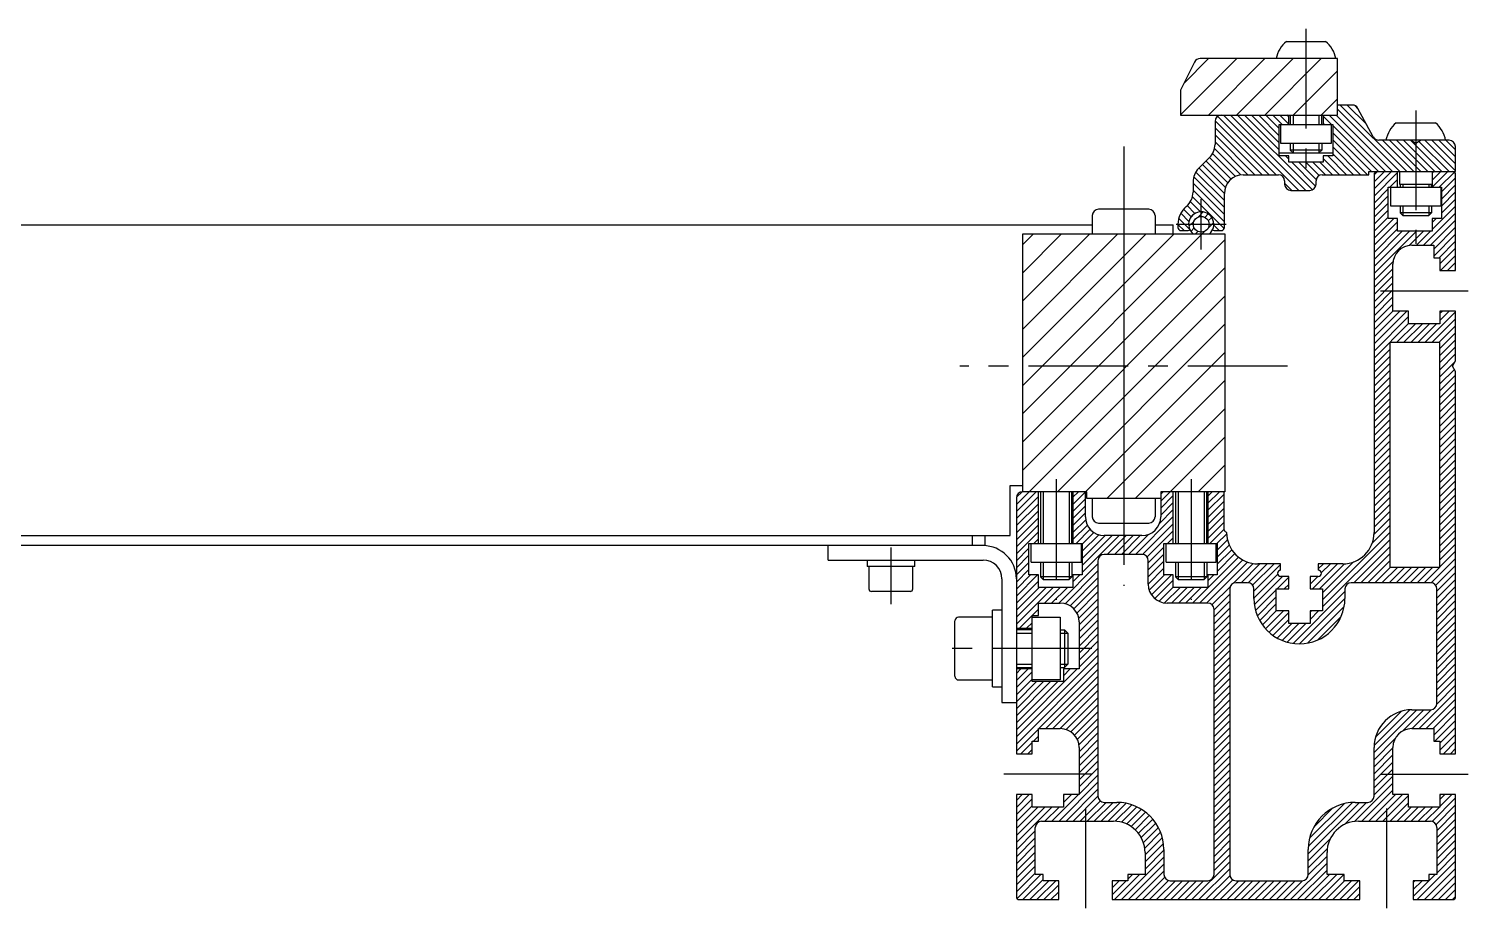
# Model space of a CAD drawing. Extents: x -10 to 3816, y -8 to 1001.
# Drawn here: x 3586.4 to 3815.8, y 66 to 206.7 of the extents above; entities that cross this region are included whole.
import ezdxf

# ---------------------------------------------------------------- set-up
doc = ezdxf.new("R2010")
doc.units = 0
doc.header["$LTSCALE"] = 0.5
doc.linetypes.add('CENTER', pattern=[50.8, 31.75, -6.35, 6.35, -6.35])
for name, color, linetype in [('MSM_CENTER', 1, 'CENTER'), ('MSM_CONTINUOUS', 7, 'CONTINUOUS'), ('MSM_NARROW', 5, 'CONTINUOUS')]:
    doc.layers.add(name, color=color, linetype=linetype)

msp = doc.modelspace()

# ---------------------------------------------------------------- linework, layer by layer
at = {"layer": 'MSM_CENTER'}
for p, q in [((3789.9, 206.75), (3789.9, 183.5)), ((3807.4, 193.75), (3807.4, 172.5)), ((3760.85, 188), (3760.85, 118)), ((3773.2, 171.6), (3773.2, 179.6)), ((3769.2, 175.6), (3777.2, 175.6)), ((3801.75, 165), (3815.75, 165)), ((3786.95, 153), (3734.75, 153)), ((3750.1, 135), (3750.1, 115.75)), ((3771.6, 135), (3771.6, 115.75)), ((3723.75, 124.1), (3723.75, 115.1)), ((3755.75, 108), (3731.95, 108)), ((3755.75, 88), (3741.75, 88)), ((3801.75, 88), (3815.75, 88)), ((3754.75, 82.5), (3754.75, 66)), ((3802.75, 82.5), (3802.75, 66))]:
    msp.add_line(p, q, dxfattribs=at)
at = {"layer": 'MSM_CONTINUOUS'}
for p, q in [((3786.78, 204.75), (3793.03, 204.75)), ((3794.9, 202), (3773.02, 202)), ((3794.9, 193), (3794.9, 202)), ((3772.12, 201.45), (3770.01, 197.21)), ((3769.9, 196.76), (3769.9, 193)), ((3769.9, 193), (3794.9, 193)), ((3787.15, 191.5), (3787.15, 193)), ((3787.4, 193), (3787.4, 191.5)), ((3792.4, 191.5), (3792.4, 193)), ((3792.65, 193), (3792.65, 191.5)), ((3797.3, 194.6), (3794.9, 194.6)), ((3800.62, 189.53), (3798.18, 194.07)), ((3775.4, 192), (3775.4, 188.34)), ((3785.65, 191.5), (3794.15, 191.5)), ((3785.65, 186.5), (3785.65, 191.5)), ((3785.9, 188.5), (3785.9, 191.5)), ((3793.9, 191.5), (3793.9, 188.5)), ((3794.15, 191.5), (3794.15, 186.5)), ((3804.28, 191.75), (3810.53, 191.75)), ((3793.9, 188.5), (3785.9, 188.5)), ((3787.4, 188.5), (3787.4, 187.43)), ((3792.4, 188.5), (3792.4, 187.43)), ((3812.7, 189), (3801.5, 189)), ((3807.4, 188.5), (3806.53, 189)), ((3808.27, 189), (3807.4, 188.5)), ((3774.52, 186.22), (3772.78, 184.48)), ((3785.65, 187), (3794.15, 187)), ((3787.15, 186.5), (3785.65, 186.5)), ((3787.15, 185.5), (3787.15, 186.5)), ((3792.4, 187.43), (3787.4, 187.43)), ((3787.4, 187.43), (3787.83, 187)), ((3791.97, 187), (3792.4, 187.43)), ((3792.65, 186.5), (3792.65, 185.5)), ((3794.15, 186.5), (3792.65, 186.5)), ((3813.7, 184), (3813.7, 188)), ((3792.65, 185.5), (3787.15, 185.5)), ((3799.9, 184), (3813.7, 184)), ((3799.9, 183.5), (3799.9, 184)), ((3804.5, 181.5), (3804.5, 184)), ((3804.8, 184), (3804.8, 182)), ((3810, 184), (3810, 181.5)), ((3771.9, 182.36), (3771.9, 180.74)), ((3779.9, 183.5), (3785.5, 183.5)), ((3786.5, 182.5), (3786.5, 182)), ((3791.5, 182), (3791.5, 182.5)), ((3792.5, 183.5), (3799.9, 183.5)), ((3800.75, 183.5), (3800.75, 126.5)), ((3803, 181.5), (3811.5, 181.5)), ((3803, 176.5), (3803, 181.5)), ((3803.4, 178.5), (3803.4, 181.5)), ((3804.8, 182), (3810, 182)), ((3804.9, 182), (3804.9, 181.5)), ((3809.9, 181.5), (3809.9, 182)), ((3811.4, 181.5), (3811.4, 178.5)), ((3811.5, 181.5), (3811.5, 176.5)), ((3813.75, 168.25), (3813.75, 183.5)), ((3776.9, 175.1), (3776.9, 180.5)), ((3787.5, 181), (3790.5, 181)), ((3755.85, 177), (3755.85, 174.08)), ((3764.85, 178), (3756.85, 178)), ((3765.85, 177), (3765.85, 174.08)), ((3811.4, 178.5), (3803.4, 178.5)), ((3804.9, 178.5), (3804.9, 177.43)), ((3809.9, 177.43), (3804.9, 177.43)), ((3804.9, 177.43), (3805.33, 177)), ((3805.33, 177), (3809.47, 177)), ((3809.47, 177), (3809.9, 177.43)), ((3809.9, 178.5), (3809.9, 177.43)), ((3381.65, 175.5), (3755.85, 175.5)), ((3765.85, 175.5), (3768.75, 175.5)), ((3768.75, 174.08), (3768.75, 175.5)), ((3769.5, 175.6), (3769.5, 175.1)), ((3770, 174.6), (3771.11, 174.6)), ((3775.29, 174.6), (3776.4, 174.6)), ((3804.5, 176.5), (3803, 176.5)), ((3804.5, 174.5), (3804.5, 176.5)), ((3810, 174.5), (3804.5, 174.5)), ((3810, 176.5), (3810, 174.5)), ((3811.5, 176.5), (3810, 176.5)), ((3744.75, 174.08), (3776.95, 174.08)), ((3744.75, 133), (3744.75, 174.08)), ((3760.85, 174.08), (3760.85, 131.92)), ((3776.95, 174.08), (3776.95, 133)), ((3806.75, 172.25), (3810.25, 172.25)), ((3810.25, 172.25), (3810.25, 170.25)), ((3810.25, 170.25), (3811.25, 170.25)), ((3811.25, 170.25), (3811.25, 168.25)), ((3803.75, 161.75), (3803.75, 169.25)), ((3811.25, 168.25), (3813.75, 168.25)), ((3806.25, 161.75), (3803.75, 161.75)), ((3806.25, 159.75), (3806.25, 161.75)), ((3813.75, 161.75), (3811.25, 161.75)), ((3811.25, 161.75), (3811.25, 159.75)), ((3813.75, 153.87), (3813.75, 161.75)), ((3811.25, 159.75), (3806.25, 159.75)), ((3811.25, 156.75), (3803.25, 156.75)), ((3803.25, 156.75), (3803.25, 121)), ((3811.25, 121), (3811.25, 156.75)), ((3813.25, 153), (3813.75, 153.87)), ((3813.75, 152.13), (3813.25, 153)), ((3813.75, 91.25), (3813.75, 152.13)), ((3742.75, 126), (3742.75, 134)), ((3742.75, 134), (3744.75, 134)), ((3743.75, 132), (3743.75, 91.25)), ((3754.95, 133), (3744.75, 133)), ((3747.25, 124.75), (3747.25, 133)), ((3747.6, 133), (3747.6, 124.75)), ((3752.6, 124.75), (3752.6, 133)), ((3752.75, 133), (3752.75, 124.75)), ((3754.75, 129), (3754.75, 133)), ((3754.95, 131.92), (3754.95, 133)), ((3766.75, 131.92), (3754.95, 131.92)), ((3755.85, 131.92), (3755.85, 129)), ((3765.85, 131.92), (3765.85, 129)), ((3766.75, 133), (3766.75, 129)), ((3776.95, 133), (3766.75, 133)), ((3768.75, 124.75), (3768.75, 133)), ((3769.1, 133), (3769.1, 124.75)), ((3774.1, 124.75), (3774.1, 133)), ((3774.25, 133), (3774.25, 124.75)), ((3776.85, 126.9), (3776.85, 133)), ((3756.85, 128), (3764.85, 128)), ((3394.75, 126), (3742.75, 126)), ((3738.75, 124.4), (3398.75, 124.4)), ((3713.75, 122.1), (3713.75, 124.4)), ((3736.75, 124.4), (3736.75, 126)), ((3738.75, 124.4), (3738.75, 126)), ((3745.75, 124.75), (3754.25, 124.75)), ((3745.75, 119.75), (3745.75, 124.75)), ((3746.1, 121.75), (3746.1, 124.75)), ((3754.1, 121.75), (3754.1, 124.75)), ((3754.25, 124.75), (3754.25, 119.75)), ((3763.75, 126), (3757.75, 126)), ((3767.25, 124.75), (3775.75, 124.75)), ((3767.25, 119.75), (3767.25, 124.75)), ((3767.6, 121.75), (3767.6, 124.75)), ((3775.6, 121.75), (3775.6, 124.75)), ((3775.75, 124.75), (3775.75, 119.75)), ((3713.75, 122.1), (3738.45, 122.1)), ((3719.95, 122.1), (3719.95, 121.1)), ((3727.55, 121.1), (3727.55, 122.1)), ((3746.1, 121.75), (3754.1, 121.75)), ((3747.6, 121.75), (3747.6, 119.43)), ((3752.6, 121.75), (3752.6, 119.43)), ((3756.75, 122), (3756.75, 84.5)), ((3763.75, 123), (3757.75, 123)), ((3764.75, 118.25), (3764.75, 122)), ((3767.6, 121.75), (3775.6, 121.75)), ((3769.1, 121.75), (3769.1, 119.43)), ((3774.1, 121.75), (3774.1, 119.43)), ((3727.55, 121.1), (3719.95, 121.1)), ((3720.25, 121.1), (3720.25, 117.5)), ((3727.25, 117.5), (3727.25, 121.1)), ((3747.25, 119.75), (3745.75, 119.75)), ((3747.25, 117.75), (3747.25, 119.75)), ((3752.6, 119.43), (3747.6, 119.43)), ((3747.6, 119.43), (3748.03, 119)), ((3752.17, 119), (3752.6, 119.43)), ((3752.75, 119.75), (3752.75, 117.75)), ((3754.25, 119.75), (3752.75, 119.75)), ((3768.75, 119.75), (3767.25, 119.75)), ((3768.75, 117.75), (3768.75, 119.75)), ((3774.1, 119.43), (3769.1, 119.43)), ((3769.1, 119.43), (3769.53, 119)), ((3773.67, 119), (3774.1, 119.43)), ((3774.25, 119.75), (3774.25, 117.75)), ((3775.75, 119.75), (3774.25, 119.75)), ((3785.85, 121.5), (3782.25, 121.5)), ((3785.85, 120.5), (3785.85, 121.5)), ((3787.15, 119.5), (3785.85, 119.5)), ((3787.15, 117.5), (3787.15, 119.5)), ((3790.55, 119.5), (3790.55, 117.5)), ((3791.85, 119.5), (3790.55, 119.5)), ((3791.85, 121.5), (3791.85, 120.5)), ((3795.75, 121.5), (3791.85, 121.5)), ((3803.25, 121), (3811.25, 121)), ((3726.85, 117.1), (3720.65, 117.1)), ((3741.45, 119.1), (3741.45, 99.4)), ((3752.75, 117.75), (3747.25, 117.75)), ((3748.03, 119), (3752.17, 119)), ((3774.25, 117.75), (3768.75, 117.75)), ((3769.53, 119), (3773.67, 119)), ((3777.75, 117.5), (3777.75, 72)), ((3780.6, 118.5), (3778.75, 118.5)), ((3781.6, 116), (3781.6, 117.5)), ((3785.15, 117.5), (3787.15, 117.5)), ((3785.15, 114), (3785.15, 117.5)), ((3790.55, 117.5), (3792.55, 117.5)), ((3792.55, 117.5), (3792.55, 114)), ((3796.1, 117.5), (3796.1, 116)), ((3809.75, 118.5), (3797.1, 118.5)), ((3810.75, 99.25), (3810.75, 117.5)), ((3747.25, 115.25), (3750.75, 115.25)), ((3747.25, 113.25), (3747.25, 115.25)), ((3774.25, 115.25), (3767.75, 115.25)), ((3733.95, 103.6), (3733.95, 112.4)), ((3739.95, 113), (3734.55, 113)), ((3739.95, 101.9), (3739.95, 114.1)), ((3741.45, 114.1), (3739.95, 114.1)), ((3746.25, 102.75), (3746.25, 113.25)), ((3746.25, 113.25), (3747.25, 113.25)), ((3746.25, 113), (3750.75, 113)), ((3750.75, 113), (3750.75, 103)), ((3775.25, 72), (3775.25, 114.25)), ((3787.15, 114), (3785.15, 114)), ((3787.15, 112), (3787.15, 114)), ((3790.55, 114), (3790.55, 112)), ((3792.55, 114), (3790.55, 114)), ((3743.75, 111.25), (3746.25, 111.25)), ((3746.25, 111), (3743.75, 111)), ((3750.75, 111), (3751.41, 111)), ((3751.95, 110.46), (3751.41, 111)), ((3751.41, 111), (3751.41, 105)), ((3751.95, 110.46), (3751.95, 105.54)), ((3753.75, 112.25), (3753.75, 104.75)), ((3790.55, 112), (3787.15, 112)), ((3751.41, 105), (3751.95, 105.54)), ((3743.75, 105), (3746.25, 105)), ((3746.25, 104.75), (3743.75, 104.75)), ((3750.75, 105), (3751.41, 105)), ((3751.25, 104.75), (3751.25, 102.75)), ((3753.75, 104.75), (3751.25, 104.75)), ((3734.55, 103), (3739.95, 103)), ((3739.95, 101.9), (3741.45, 101.9)), ((3750.75, 103), (3746.25, 103)), ((3751.25, 102.75), (3746.25, 102.75)), ((3741.45, 99.4), (3743.75, 99.4)), ((3806.75, 98.25), (3809.75, 98.25)), ((3747.25, 95.25), (3750.75, 95.25)), ((3747.25, 93.25), (3747.25, 95.25)), ((3806.75, 95.25), (3810.25, 95.25)), ((3810.25, 95.25), (3810.25, 93.25)), ((3746.25, 91.25), (3746.25, 93.25)), ((3746.25, 93.25), (3747.25, 93.25)), ((3753.75, 92.25), (3753.75, 84.75)), ((3800.75, 84.5), (3800.75, 92.25)), ((3803.75, 84.75), (3803.75, 92.25)), ((3810.25, 93.25), (3811.25, 93.25)), ((3811.25, 93.25), (3811.25, 91.25)), ((3743.75, 91.25), (3746.25, 91.25)), ((3811.25, 91.25), (3813.75, 91.25)), ((3743.75, 84.75), (3743.75, 68.5)), ((3746.25, 84.75), (3743.75, 84.75)), ((3746.25, 82.75), (3746.25, 84.75)), ((3751.25, 82.75), (3746.25, 82.75)), ((3751.25, 84.75), (3751.25, 82.75)), ((3753.75, 84.75), (3751.25, 84.75)), ((3757.75, 83.5), (3759.75, 83.5)), ((3797.75, 83.5), (3799.75, 83.5)), ((3806.25, 84.75), (3803.75, 84.75)), ((3806.25, 82.75), (3806.25, 84.75)), ((3811.25, 82.75), (3806.25, 82.75)), ((3811.25, 84.75), (3811.25, 82.75)), ((3813.75, 84.75), (3811.25, 84.75)), ((3813.75, 68.5), (3813.75, 84.75)), ((3747.75, 80.5), (3759.25, 80.5)), ((3798.25, 80.5), (3809.75, 80.5)), ((3746.75, 72), (3746.75, 79.5)), ((3810.75, 79.5), (3810.75, 72)), ((3767.25, 76), (3767.25, 72)), ((3790.25, 72), (3790.25, 76)), ((3764.25, 75.5), (3764.25, 72)), ((3793.25, 72), (3793.25, 75.5)), ((3748, 72), (3746.75, 72)), ((3748, 71), (3748, 72)), ((3761.5, 72), (3761.5, 71)), ((3764.25, 72), (3761.5, 72)), ((3796, 72), (3793.25, 72)), ((3796, 71), (3796, 72)), ((3809.5, 72), (3809.5, 71)), ((3810.75, 72), (3809.5, 72)), ((3750.5, 71), (3748, 71)), ((3750.5, 68), (3750.5, 71)), ((3759, 71), (3759, 68)), ((3761.5, 71), (3759, 71)), ((3768.25, 71), (3774.25, 71)), ((3778.75, 71), (3789.25, 71)), ((3798.5, 71), (3796, 71)), ((3798.5, 68), (3798.5, 71)), ((3807, 71), (3807, 68)), ((3809.5, 71), (3807, 71)), ((3744.25, 68), (3750.5, 68)), ((3759, 68), (3798.5, 68)), ((3807, 68), (3813.25, 68))]:
    msp.add_line(p, q, dxfattribs=at)
msp.add_circle((3773.2, 175.6), 1.25, dxfattribs=at)
for centre, radius, start, end in [((3789.81, 201.1), 4.75, 129.7731, 169.0684), ((3789.99, 201.1), 4.75, 10.9316, 50.2269), ((3773.02, 201), 1, 90, 153.4349), ((3770.9, 196.76), 1, 153.4349, 180), ((3776.4, 192), 1, 90, 180), ((3797.3, 193.6), 1, 28.1786, 90), ((3807.31, 188.1), 4.75, 129.7731, 169.0684), ((3807.49, 188.1), 4.75, 10.9316, 50.2269), ((3772.4, 188.34), 3, 315, 0), ((3801.5, 190), 1, 208.1786, 270), ((3812.7, 188), 1, 360, 90), ((3774.9, 182.36), 3, 135, 180), ((3801.25, 183.5), 0.5, 90, 180), ((3813.25, 183.5), 0.5, 360, 90), ((3779.9, 180.5), 3, 90, 180), ((3785.5, 182.5), 1, 360, 90), ((3787.5, 182), 1, 180, 270), ((3790.5, 182), 1, 270, 0), ((3792.5, 182.5), 1, 90, 180), ((3768.9, 180.74), 3, 309.9255, 360), ((3756.85, 177), 1, 90, 180), ((3764.85, 177), 1, 0, 90), ((3773.2, 175.6), 3.7, 129.9255, 180), ((3773.2, 175.6), 2, 310.5358, 229.4642), ((3770, 175.1), 0.5, 180, 270), ((3771.11, 174.9), 0.3, 270, 333.3458), ((3775.29, 174.9), 0.3, 206.6542, 270), ((3776.4, 175.1), 0.5, 270, 360), ((3806.75, 169.25), 3, 90, 180), ((3744.75, 132), 1, 90, 180), ((3757.75, 129), 3, 180, 270), ((3756.85, 129), 1, 180, 270), ((3763.75, 129), 3, 270, 0), ((3764.85, 129), 1, 270, 360), ((3777.73, 127.38), 1, 208.5701, 241.4299), ((3782.25, 126.5), 5, 180, 270), ((3795.75, 126.5), 5, 270, 360), ((3738.45, 119.1), 5.3, 0, 90), ((3738.45, 119.1), 3, 360, 90), ((3757.75, 122), 1, 90, 180), ((3763.75, 122), 1, 360, 90), ((3785.85, 120), 0.5, 90, 270), ((3791.85, 120), 0.5, 270, 90), ((3720.65, 117.5), 0.4, 180, 270), ((3726.85, 117.5), 0.4, 270, 0), ((3767.75, 118.25), 3, 180, 270), ((3778.75, 117.5), 1, 90, 180), ((3780.6, 117.5), 1, 360, 90), ((3797.1, 117.5), 1, 90, 180), ((3809.75, 117.5), 1, 360, 90), ((3750.75, 112.25), 3, 360, 90), ((3774.25, 114.25), 1, 360, 90), ((3788.85, 116), 7.25, 180, 0), ((3734.55, 112.4), 0.6, 90, 180), ((3734.55, 103.6), 0.6, 180, 270), ((3809.75, 99.25), 1, 270, 0), ((3806.75, 92.25), 6, 90, 180), ((3750.75, 92.25), 3, 360, 90), ((3806.75, 92.25), 3, 90, 180), ((3757.75, 84.5), 1, 180, 270), ((3759.75, 76), 7.5, 0, 90), ((3797.75, 76), 7.5, 90, 180), ((3799.75, 84.5), 1, 270, 0), ((3747.75, 79.5), 1, 90, 180), ((3759.25, 75.5), 5, 0, 90), ((3798.25, 75.5), 5, 90, 180), ((3809.75, 79.5), 1, 360, 90), ((3768.25, 72), 1, 180, 270), ((3774.25, 72), 1, 270, 0), ((3778.75, 72), 1, 180, 270), ((3789.25, 72), 1, 270, 0), ((3744.25, 68.5), 0.5, 180, 270), ((3813.25, 68.5), 0.5, 270, 0)]:
    msp.add_arc(centre, radius, start, end, dxfattribs=at)
at = {"layer": 'MSM_NARROW'}
for p, q in [((3769.9, 193.03), (3778.87, 202)), ((3770.42, 198.04), (3774.38, 202)), ((3774.36, 193), (3783.36, 202)), ((3778.85, 193), (3787.85, 202)), ((3783.34, 193), (3792.34, 202)), ((3787.83, 193), (3794.9, 200.07)), ((3792.32, 193), (3794.9, 195.58)), ((3785.13, 183.5), (3775.82, 192.81)), ((3788.75, 181), (3776.75, 193)), ((3789.88, 181), (3777.88, 193)), ((3790.91, 181.09), (3779, 193)), ((3785.65, 187.47), (3780.12, 193)), ((3785.65, 188.59), (3781.24, 193)), ((3785.65, 189.72), (3782.37, 193)), ((3785.65, 190.84), (3783.49, 193)), ((3786.11, 191.5), (3784.61, 193)), ((3787.15, 191.58), (3785.73, 193)), ((3787.15, 192.71), (3786.86, 193)), ((3787.83, 193), (3787.83, 191.5)), ((3791.97, 193), (3791.97, 191.5)), ((3793.97, 191.5), (3792.65, 192.82)), ((3802.59, 184), (3793.59, 193)), ((3803.71, 184), (3794.71, 193)), ((3804.84, 184), (3794.9, 193.94)), ((3805.96, 184), (3795.36, 194.6)), ((3799.54, 191.55), (3796.48, 194.6)), ((3798.24, 193.96), (3797.68, 194.52)), ((3782.89, 183.5), (3775.4, 190.99)), ((3784.01, 183.5), (3775.41, 192.1)), ((3792.85, 191.5), (3792.65, 191.7)), ((3801.47, 184), (3794.15, 191.32)), ((3781.76, 183.5), (3775.4, 189.86)), ((3780.64, 183.5), (3775.4, 188.74)), ((3787.83, 188.5), (3787.83, 187)), ((3791.97, 188.5), (3791.97, 187)), ((3800.35, 184), (3794.15, 190.2)), ((3799.72, 183.5), (3794.15, 189.07)), ((3807.08, 184), (3802.08, 189)), ((3808.2, 184), (3803.2, 189)), ((3809.33, 184), (3804.33, 189)), ((3810.45, 184), (3805.45, 189)), ((3811.57, 184), (3806.62, 188.95)), ((3812.69, 184), (3807.9, 188.79)), ((3813.7, 184.12), (3808.82, 189)), ((3813.7, 185.24), (3809.94, 189)), ((3813.7, 186.36), (3811.06, 189)), ((3813.7, 187.49), (3812.19, 189)), ((3777.97, 182.8), (3774.54, 186.24)), ((3778.66, 183.23), (3775.02, 186.88)), ((3779.54, 183.48), (3775.33, 187.69)), ((3787.15, 185.97), (3786.62, 186.5)), ((3795.23, 183.5), (3792.65, 186.08)), ((3796.36, 183.5), (3793.36, 186.5)), ((3798.6, 183.5), (3794.15, 187.95)), ((3797.48, 183.5), (3794.15, 186.83)), ((3776.9, 179.38), (3772.35, 183.93)), ((3776.9, 180.51), (3772.85, 184.55)), ((3777.06, 181.47), (3773.41, 185.11)), ((3777.44, 182.21), (3773.98, 185.68)), ((3791.44, 181.68), (3787.62, 185.5)), ((3791.53, 182.72), (3788.74, 185.5)), ((3792, 183.37), (3789.87, 185.5)), ((3792.99, 183.5), (3790.99, 185.5)), ((3794.11, 183.5), (3792.11, 185.5)), ((3799.85, 183.5), (3799.9, 183.55)), ((3800.75, 183.47), (3801.28, 184)), ((3800.75, 182.35), (3802.4, 184)), ((3800.75, 181.23), (3803.52, 184)), ((3800.75, 180.1), (3804.5, 183.85)), ((3810, 181.5), (3812.5, 184)), ((3810, 182.62), (3811.38, 184)), ((3810, 183.74), (3810.26, 184)), ((3811.13, 181.5), (3813.54, 183.91)), ((3776.9, 177.14), (3771.9, 182.14)), ((3776.9, 178.26), (3772.01, 183.15)), ((3787.63, 181), (3786.5, 182.13)), ((3800.75, 178.98), (3803, 181.23)), ((3803.27, 181.5), (3804.5, 182.73)), ((3804.39, 181.5), (3804.5, 181.61)), ((3805.33, 182), (3805.33, 181.5)), ((3809.47, 182), (3809.47, 181.5)), ((3811.5, 180.75), (3813.75, 183)), ((3811.5, 179.63), (3813.75, 181.88)), ((3773.08, 177.59), (3771.47, 179.2)), ((3776.87, 174.93), (3771.8, 179.99)), ((3776.9, 176.02), (3771.9, 181.02)), ((3800.75, 177.86), (3803, 180.11)), ((3800.75, 176.74), (3803, 178.99)), ((3811.5, 178.51), (3813.75, 180.76)), ((3811.5, 177.38), (3813.75, 179.63)), ((3771.25, 176.05), (3769.95, 177.36)), ((3771.61, 176.81), (3770.4, 178.02)), ((3772.21, 177.34), (3770.98, 178.57)), ((3771.53, 176.7), (3772.09, 177.27)), ((3772.69, 176.74), (3773.52, 177.57)), ((3773.78, 176.71), (3774.33, 177.25)), ((3774.33, 176.13), (3774.88, 176.68)), ((3800.75, 175.61), (3803, 177.86)), ((3800.75, 174.49), (3803, 176.74)), ((3805.33, 178.5), (3805.33, 177)), ((3808.61, 172.25), (3813.75, 177.39)), ((3809.47, 178.5), (3809.47, 177)), ((3810, 174.76), (3813.75, 178.51)), ((3744.75, 145.43), (3773.85, 174.54)), ((3770.46, 174.6), (3769.5, 175.56)), ((3771.36, 174.82), (3769.63, 176.55)), ((3771.23, 175.28), (3772.06, 176.11)), ((3771.55, 174.47), (3772.09, 175.02)), ((3772.28, 174.08), (3772.67, 174.47)), ((3774.26, 174.95), (3775.18, 175.86)), ((3776.07, 174.6), (3775.2, 175.48)), ((3800.75, 173.37), (3803.88, 176.5)), ((3800.75, 172.25), (3804.5, 176)), ((3800.75, 171.12), (3804.5, 174.87)), ((3800.75, 170), (3805.25, 174.5)), ((3800.75, 168.88), (3806.37, 174.5)), ((3800.75, 167.76), (3807.49, 174.5)), ((3806.34, 172.22), (3808.62, 174.5)), ((3807.49, 172.25), (3809.74, 174.5)), ((3809.73, 172.25), (3813.75, 176.27)), ((3810, 175.88), (3810.62, 176.5)), ((3810.25, 171.64), (3813.75, 175.14)), ((3744.75, 172.37), (3746.46, 174.08)), ((3744.75, 167.88), (3750.95, 174.08)), ((3744.75, 163.39), (3755.44, 174.08)), ((3744.75, 158.9), (3759.93, 174.08)), ((3744.75, 154.41), (3764.42, 174.08)), ((3744.75, 149.92), (3768.91, 174.08)), ((3744.75, 140.94), (3776.95, 173.14)), ((3810.25, 170.52), (3813.75, 174.02)), ((3811.1, 170.25), (3813.75, 172.9)), ((3811.25, 169.28), (3813.75, 171.78)), ((3811.35, 168.25), (3813.75, 170.65)), ((3744.75, 136.45), (3776.95, 168.65)), ((3800.75, 166.63), (3803.78, 169.66)), ((3800.75, 165.51), (3803.75, 168.51)), ((3812.47, 168.25), (3813.75, 169.53)), ((3813.59, 168.25), (3813.75, 168.41)), ((3800.75, 164.39), (3803.75, 167.39)), ((3800.75, 163.27), (3803.75, 166.27)), ((3745.79, 133), (3776.95, 164.16)), ((3800.75, 162.14), (3803.75, 165.14)), ((3800.75, 161.02), (3803.75, 164.02)), ((3800.75, 159.9), (3803.75, 162.9)), ((3800.75, 158.78), (3803.75, 161.78)), ((3800.75, 157.65), (3804.85, 161.75)), ((3800.75, 156.53), (3805.97, 161.75)), ((3800.75, 155.41), (3806.25, 160.91)), ((3808.83, 156.75), (3813.75, 161.67)), ((3811.25, 161.42), (3811.58, 161.75)), ((3811.25, 160.29), (3812.71, 161.75)), ((3750.28, 133), (3776.95, 159.67)), ((3800.75, 154.29), (3806.25, 159.79)), ((3804.34, 156.75), (3807.34, 159.75)), ((3805.46, 156.75), (3808.46, 159.75)), ((3806.58, 156.75), (3809.58, 159.75)), ((3807.71, 156.75), (3810.71, 159.75)), ((3809.95, 156.75), (3813.75, 160.55)), ((3811.07, 156.75), (3813.75, 159.43)), ((3811.25, 155.8), (3813.75, 158.3)), ((3811.25, 154.68), (3813.75, 157.18)), ((3811.25, 153.56), (3813.75, 156.06)), ((3754.77, 133), (3776.95, 155.18)), ((3800.75, 153.16), (3803.25, 155.66)), ((3800.75, 152.04), (3803.25, 154.54)), ((3811.25, 152.44), (3813.75, 154.94)), ((3811.25, 151.31), (3813.68, 153.74)), ((3800.75, 150.92), (3803.25, 153.42)), ((3800.75, 149.79), (3803.25, 152.29)), ((3811.25, 150.19), (3813.55, 152.49)), ((3811.25, 149.07), (3813.75, 151.57)), ((3758.18, 131.92), (3776.95, 150.69)), ((3800.75, 148.67), (3803.25, 151.17)), ((3800.75, 147.55), (3803.25, 150.05)), ((3811.25, 147.95), (3813.75, 150.45)), ((3811.25, 146.82), (3813.75, 149.32)), ((3800.75, 146.43), (3803.25, 148.93)), ((3800.75, 145.3), (3803.25, 147.8)), ((3811.25, 145.7), (3813.75, 148.2)), ((3811.25, 144.58), (3813.75, 147.08)), ((3762.67, 131.92), (3776.95, 146.2)), ((3800.75, 144.18), (3803.25, 146.68)), ((3800.75, 143.06), (3803.25, 145.56)), ((3811.25, 143.46), (3813.75, 145.96)), ((3811.25, 142.33), (3813.75, 144.83)), ((3800.75, 141.94), (3803.25, 144.44)), ((3800.75, 140.81), (3803.25, 143.31)), ((3811.25, 141.21), (3813.75, 143.71)), ((3811.25, 140.09), (3813.75, 142.59)), ((3766.75, 131.51), (3776.95, 141.71)), ((3800.75, 139.69), (3803.25, 142.19)), ((3800.75, 138.57), (3803.25, 141.07)), ((3800.75, 137.45), (3803.25, 139.95)), ((3811.25, 138.97), (3813.75, 141.47)), ((3811.25, 137.84), (3813.75, 140.34)), ((3800.75, 136.32), (3803.25, 138.82)), ((3800.75, 135.2), (3803.25, 137.7)), ((3811.25, 136.72), (3813.75, 139.22)), ((3811.25, 135.6), (3813.75, 138.1)), ((3772.73, 133), (3776.95, 137.22)), ((3800.75, 134.08), (3803.25, 136.58)), ((3800.75, 132.96), (3803.25, 135.46)), ((3811.25, 134.48), (3813.75, 136.98)), ((3811.25, 133.35), (3813.75, 135.85)), ((3800.75, 131.83), (3803.25, 134.33)), ((3800.75, 130.71), (3803.25, 133.21)), ((3811.25, 132.23), (3813.75, 134.73)), ((3811.25, 131.11), (3813.75, 133.61)), ((3743.75, 130.96), (3745.79, 133)), ((3743.75, 129.84), (3746.91, 133)), ((3743.75, 128.72), (3747.25, 132.22)), ((3743.75, 127.59), (3747.25, 131.09)), ((3743.76, 132.1), (3744.65, 132.99)), ((3748.03, 133), (3748.03, 124.75)), ((3752.17, 133), (3752.17, 124.75)), ((3752.75, 132.1), (3753.65, 133)), ((3752.75, 130.98), (3754.75, 132.98)), ((3752.75, 129.86), (3754.75, 131.86)), ((3766.75, 132.63), (3767.12, 133)), ((3766.75, 130.39), (3768.75, 132.39)), ((3766.75, 129.27), (3768.75, 131.27)), ((3769.53, 133), (3769.53, 124.75)), ((3773.67, 133), (3773.67, 124.75)), ((3774.25, 131.15), (3776.1, 133)), ((3774.25, 132.28), (3774.97, 133)), ((3774.25, 130.03), (3776.85, 132.63)), ((3774.25, 128.91), (3776.85, 131.51)), ((3800.75, 129.59), (3803.25, 132.09)), ((3800.75, 128.47), (3803.25, 130.97)), ((3811.25, 129.99), (3813.75, 132.49)), ((3811.25, 128.86), (3813.75, 131.36)), ((3743.75, 126.47), (3747.25, 129.97)), ((3743.75, 125.35), (3747.25, 128.85)), ((3752.75, 128.74), (3754.75, 130.74)), ((3752.75, 127.61), (3754.75, 129.61)), ((3752.75, 126.49), (3754.79, 128.53)), ((3762.73, 123), (3768.75, 129.02)), ((3766.55, 127.94), (3768.75, 130.14)), ((3774.25, 127.79), (3776.85, 130.39)), ((3774.25, 126.66), (3776.85, 129.26)), ((3800.73, 126.2), (3803.25, 128.72)), ((3800.75, 127.34), (3803.25, 129.84)), ((3811.25, 127.74), (3813.75, 130.24)), ((3811.25, 126.62), (3813.75, 129.12)), ((3743.75, 124.23), (3747.25, 127.73)), ((3743.75, 123.1), (3747.25, 126.6)), ((3752.75, 125.37), (3755.06, 127.68)), ((3753.25, 124.75), (3755.51, 127.01)), ((3754.25, 124.62), (3756.11, 126.49)), ((3761.61, 123), (3764.81, 126.2)), ((3763.85, 123), (3768.75, 127.9)), ((3764.56, 122.59), (3768.75, 126.78)), ((3774.25, 125.54), (3776.85, 128.14)), ((3774.58, 124.75), (3776.85, 127.02)), ((3775.71, 124.75), (3777.26, 126.31)), ((3792.55, 115.78), (3803.25, 126.48)), ((3800.44, 124.79), (3803.25, 127.6)), ((3811.25, 125.5), (3813.75, 128)), ((3811.25, 124.37), (3813.75, 126.87)), ((3743.75, 121.98), (3745.75, 123.98)), ((3746.52, 124.75), (3747.25, 125.48)), ((3754.25, 123.5), (3756.88, 126.13)), ((3754.25, 121.26), (3758.99, 126)), ((3754.25, 122.38), (3757.87, 126)), ((3754.25, 120.13), (3760.12, 126)), ((3758.24, 123), (3761.24, 126)), ((3759.36, 123), (3762.36, 126)), ((3760.48, 123), (3763.48, 126)), ((3764.75, 121.65), (3767.25, 124.15)), ((3767.85, 124.75), (3768.75, 125.65)), ((3775.75, 123.67), (3777.4, 125.32)), ((3775.75, 122.55), (3777.68, 124.48)), ((3792.55, 114.65), (3803.25, 125.35)), ((3797.52, 118.5), (3803.25, 124.23)), ((3811.25, 123.25), (3813.75, 125.75)), ((3811.25, 122.13), (3813.75, 124.63)), ((3743.75, 120.86), (3745.75, 122.86)), ((3743.75, 119.74), (3745.75, 121.74)), ((3748.03, 121.75), (3748.03, 119)), ((3752.17, 121.75), (3752.17, 119)), ((3764.75, 120.53), (3767.25, 123.03)), ((3764.75, 119.41), (3767.25, 121.91)), ((3769.53, 121.75), (3769.53, 119)), ((3771.82, 115.25), (3779.15, 122.58)), ((3772.94, 115.25), (3779.83, 122.14)), ((3773.67, 121.75), (3773.67, 119)), ((3774.06, 115.25), (3780.6, 121.79)), ((3775.75, 121.43), (3778.08, 123.76)), ((3775.75, 120.3), (3778.57, 123.13)), ((3792.55, 116.9), (3797.46, 121.81)), ((3798.64, 118.5), (3803.25, 123.11)), ((3799.76, 118.5), (3803.25, 121.99)), ((3809.85, 118.49), (3813.75, 122.38)), ((3811.25, 121.01), (3813.75, 123.51)), ((3743.75, 118.61), (3745.75, 120.61)), ((3743.75, 117.49), (3746.01, 119.75)), ((3743.75, 116.37), (3747.13, 119.75)), ((3750.49, 115.25), (3756.75, 121.51)), ((3751.51, 115.15), (3756.75, 120.39)), ((3752.75, 118.63), (3753.87, 119.75)), ((3764.75, 118.29), (3767.25, 120.79)), ((3764.9, 117.31), (3767.34, 119.75)), ((3765.27, 116.56), (3768.46, 119.75)), ((3774.25, 119.72), (3774.28, 119.75)), ((3774.25, 118.8), (3775.2, 119.75)), ((3778.34, 118.4), (3781.5, 121.57)), ((3779.56, 118.5), (3782.56, 121.5)), ((3780.67, 118.49), (3783.69, 121.5)), ((3781.4, 118.09), (3784.81, 121.5)), ((3781.6, 117.17), (3785.85, 121.42)), ((3781.6, 116.05), (3785.39, 119.84)), ((3781.68, 115.01), (3786.18, 119.5)), ((3785.3, 117.5), (3787.15, 119.36)), ((3790.55, 119.39), (3790.67, 119.5)), ((3790.55, 118.27), (3791.79, 119.5)), ((3790.91, 117.5), (3794.91, 121.5)), ((3791.85, 120.69), (3792.67, 121.5)), ((3792.03, 117.5), (3796.05, 121.52)), ((3792.34, 120.06), (3793.79, 121.5)), ((3800.89, 118.5), (3803.39, 121)), ((3802.01, 118.5), (3804.51, 121)), ((3803.13, 118.5), (3805.63, 121)), ((3804.25, 118.5), (3806.75, 121)), ((3805.38, 118.5), (3807.88, 121)), ((3806.5, 118.5), (3809, 121)), ((3807.62, 118.5), (3810.12, 121)), ((3808.74, 118.5), (3811.24, 121)), ((3810.56, 118.07), (3813.75, 121.26)), ((3810.75, 117.14), (3813.75, 120.14)), ((3743.75, 115.25), (3747.25, 118.75)), ((3743.75, 114.12), (3747.38, 117.75)), ((3743.75, 113), (3748.5, 117.75)), ((3743.75, 111.88), (3749.62, 117.75)), ((3748.24, 115.25), (3750.74, 117.75)), ((3749.37, 115.25), (3751.87, 117.75)), ((3752.3, 114.82), (3756.75, 119.27)), ((3752.92, 114.32), (3756.75, 118.14)), ((3753.4, 113.67), (3756.75, 117.02)), ((3765.8, 115.97), (3768.75, 118.92)), ((3766.48, 115.53), (3768.75, 117.79)), ((3767.35, 115.28), (3769.83, 117.75)), ((3768.45, 115.25), (3770.95, 117.75)), ((3769.57, 115.25), (3772.07, 117.75)), ((3770.7, 115.25), (3773.2, 117.75)), ((3774.92, 114.99), (3777.85, 117.91)), ((3781.87, 114.07), (3785.15, 117.36)), ((3786.42, 117.5), (3787.15, 118.23)), ((3787.85, 108.83), (3796.1, 117.08)), ((3810.75, 116.02), (3813.75, 119.02)), ((3810.75, 114.89), (3813.75, 117.89)), ((3753.69, 112.84), (3756.75, 115.9)), ((3753.75, 111.78), (3756.75, 114.78)), ((3775.25, 114.19), (3777.75, 116.69)), ((3775.25, 113.07), (3777.75, 115.57)), ((3782.15, 113.23), (3785.15, 116.23)), ((3782.52, 112.48), (3785.15, 115.11)), ((3788.89, 108.75), (3796.1, 115.96)), ((3790.13, 108.87), (3795.98, 114.72)), ((3810.75, 113.77), (3813.75, 116.77)), ((3810.75, 112.65), (3813.75, 115.65)), ((3744.24, 111.25), (3747.25, 114.26)), ((3753.75, 110.65), (3756.75, 113.65)), ((3753.75, 109.53), (3756.75, 112.53)), ((3775.25, 111.95), (3777.75, 114.45)), ((3775.25, 110.82), (3777.75, 113.32)), ((3782.95, 111.79), (3785.17, 114)), ((3783.45, 111.17), (3786.29, 114)), ((3784.01, 110.61), (3787.15, 113.74)), ((3784.64, 110.11), (3787.15, 112.62)), ((3790.55, 113.78), (3790.78, 114)), ((3790.55, 112.65), (3791.9, 114)), ((3791.74, 109.36), (3795.49, 113.11)), ((3810.75, 111.53), (3813.75, 114.53)), ((3810.75, 110.4), (3813.75, 113.4)), ((3743.75, 110.46), (3746.25, 110.46)), ((3745.37, 111.25), (3746.25, 112.13)), ((3750.75, 110.46), (3751.95, 110.46)), ((3753.75, 108.41), (3756.75, 111.41)), ((3753.75, 107.29), (3756.75, 110.29)), ((3775.25, 109.7), (3777.75, 112.2)), ((3775.25, 108.58), (3777.75, 111.08)), ((3785.32, 109.67), (3787.66, 112)), ((3786.08, 109.3), (3788.78, 112)), ((3786.92, 109.02), (3789.9, 112)), ((3810.75, 109.28), (3813.75, 112.28)), ((3810.75, 108.16), (3813.75, 111.16)), ((3753.75, 106.16), (3756.75, 109.16)), ((3753.75, 105.04), (3756.75, 108.04)), ((3775.25, 107.46), (3777.75, 109.96)), ((3775.25, 106.33), (3777.75, 108.83)), ((3810.75, 107.04), (3813.75, 110.04)), ((3810.75, 105.91), (3813.75, 108.91)), ((3743.75, 93.92), (3756.75, 106.92)), ((3743.75, 92.79), (3756.75, 105.79)), ((3743.75, 105.54), (3746.25, 105.54)), ((3750.75, 105.54), (3751.95, 105.54)), ((3775.25, 105.21), (3777.75, 107.71)), ((3775.25, 104.09), (3777.75, 106.59)), ((3810.75, 104.79), (3813.75, 107.79)), ((3810.75, 103.67), (3813.75, 106.67)), ((3810.75, 102.55), (3813.75, 105.55)), ((3743.75, 104.02), (3744.48, 104.75)), ((3743.75, 102.9), (3745.6, 104.75)), ((3743.75, 95.04), (3753.46, 104.75)), ((3743.75, 101.78), (3746.25, 104.28)), ((3747.33, 95.25), (3756.75, 104.67)), ((3748.45, 95.25), (3756.75, 103.55)), ((3751.25, 103.66), (3752.34, 104.75)), ((3775.25, 102.97), (3777.75, 105.47)), ((3775.25, 101.84), (3777.75, 104.34)), ((3810.75, 101.42), (3813.75, 104.42)), ((3810.75, 100.3), (3813.75, 103.3)), ((3743.75, 100.65), (3746.25, 103.15)), ((3743.75, 99.53), (3746.97, 102.75)), ((3743.75, 98.41), (3748.09, 102.75)), ((3743.75, 97.29), (3749.21, 102.75)), ((3743.75, 96.16), (3750.34, 102.75)), ((3749.57, 95.25), (3756.75, 102.43)), ((3750.7, 95.25), (3756.75, 101.3)), ((3775.25, 100.72), (3777.75, 103.22)), ((3775.25, 99.6), (3777.75, 102.1)), ((3775.25, 98.48), (3777.75, 100.98)), ((3807.94, 95.25), (3813.75, 101.06)), ((3810.74, 99.17), (3813.75, 102.18)), ((3751.67, 95.1), (3756.75, 100.18)), ((3752.42, 94.73), (3756.75, 99.06)), ((3775.25, 97.35), (3777.75, 99.85)), ((3775.25, 96.23), (3777.75, 98.73)), ((3809.07, 95.25), (3813.75, 99.93)), ((3810.19, 95.25), (3813.75, 98.81)), ((3753.02, 94.21), (3756.75, 97.94)), ((3753.46, 93.53), (3756.75, 96.81)), ((3775.25, 95.11), (3777.75, 97.61)), ((3775.25, 93.99), (3777.75, 96.49)), ((3800.75, 91.42), (3807.58, 98.25)), ((3800.77, 92.56), (3806.44, 98.23)), ((3800.98, 93.9), (3805.1, 98.02)), ((3805.34, 94.89), (3808.7, 98.25)), ((3806.82, 95.25), (3809.83, 98.26)), ((3810.25, 94.19), (3813.75, 97.69)), ((3810.43, 93.25), (3813.75, 96.57)), ((3743.75, 91.67), (3747.25, 95.17)), ((3746.45, 93.25), (3747.25, 94.05)), ((3753.72, 92.66), (3756.75, 95.69)), ((3753.75, 91.57), (3756.75, 94.57)), ((3775.25, 92.86), (3777.75, 95.36)), ((3775.25, 91.74), (3777.75, 94.24)), ((3811.25, 92.94), (3813.75, 95.44)), ((3811.25, 91.82), (3813.75, 94.32)), ((3744.45, 91.25), (3746.25, 93.05)), ((3745.57, 91.25), (3746.25, 91.93)), ((3753.75, 90.45), (3756.75, 93.45)), ((3753.75, 89.32), (3756.75, 92.32)), ((3775.25, 90.62), (3777.75, 93.12)), ((3775.25, 89.5), (3777.75, 92)), ((3800.75, 90.3), (3804.11, 93.66)), ((3800.75, 89.18), (3803.75, 92.18)), ((3811.8, 91.25), (3813.75, 93.2)), ((3812.92, 91.25), (3813.75, 92.08)), ((3753.75, 88.2), (3756.75, 91.2)), ((3753.75, 87.08), (3756.75, 90.08)), ((3775.25, 88.37), (3777.75, 90.87)), ((3775.25, 87.25), (3777.75, 89.75)), ((3800.75, 88.06), (3803.75, 91.06)), ((3800.75, 86.93), (3803.75, 89.93)), ((3813.66, 91.25), (3813.75, 91.34)), ((3753.75, 85.96), (3756.75, 88.96)), ((3753.75, 84.83), (3756.75, 87.83)), ((3775.25, 86.13), (3777.75, 88.63)), ((3775.25, 85.01), (3777.75, 87.51)), ((3800.75, 85.81), (3803.75, 88.81)), ((3800.75, 84.69), (3803.75, 87.69)), ((3750.54, 80.5), (3756.75, 86.71)), ((3751.66, 80.5), (3756.75, 85.59)), ((3775.25, 83.88), (3777.75, 86.38)), ((3775.25, 82.76), (3777.75, 85.26)), ((3797.65, 80.46), (3803.75, 86.57)), ((3798.81, 80.5), (3803.75, 85.44)), ((3743.75, 83.81), (3744.69, 84.75)), ((3743.75, 82.69), (3745.81, 84.75)), ((3743.75, 81.57), (3746.25, 84.07)), ((3743.75, 80.45), (3746.25, 82.95)), ((3743.75, 79.32), (3747.18, 82.75)), ((3743.75, 78.2), (3748.3, 82.75)), ((3743.75, 77.08), (3749.42, 82.75)), ((3748.29, 80.5), (3750.54, 82.75)), ((3749.42, 80.5), (3753.67, 84.75)), ((3751.25, 84.58), (3751.42, 84.75)), ((3751.25, 83.46), (3752.54, 84.75)), ((3752.78, 80.5), (3756.75, 84.47)), ((3753.91, 80.5), (3757.13, 83.72)), ((3755.03, 80.5), (3758.03, 83.5)), ((3756.15, 80.5), (3759.15, 83.5)), ((3757.27, 80.5), (3760.26, 83.48)), ((3758.4, 80.5), (3761.25, 83.35)), ((3759.5, 80.49), (3762.13, 83.11)), ((3760.48, 80.34), (3762.93, 82.79)), ((3775.25, 81.64), (3777.75, 84.14)), ((3775.25, 80.52), (3777.75, 83.02)), ((3790.25, 75.31), (3798.44, 83.5)), ((3790.27, 76.45), (3797.3, 83.48)), ((3790.47, 77.78), (3795.97, 83.28)), ((3796.05, 79.99), (3799.56, 83.5)), ((3799.93, 80.5), (3804.18, 84.75)), ((3801.05, 80.5), (3805.3, 84.75)), ((3802.17, 80.5), (3806.25, 84.58)), ((3803.3, 80.5), (3806.25, 83.45)), ((3804.42, 80.5), (3806.67, 82.75)), ((3805.54, 80.5), (3807.79, 82.75)), ((3806.66, 80.5), (3808.91, 82.75)), ((3807.79, 80.5), (3810.04, 82.75)), ((3808.91, 80.5), (3811.16, 82.75)), ((3810, 80.47), (3813.75, 84.22)), ((3810.63, 79.97), (3813.75, 83.1)), ((3811.25, 84.59), (3811.41, 84.75)), ((3811.25, 83.96), (3812.04, 84.75)), ((3811.25, 82.84), (3813.16, 84.75)), ((3761.31, 80.05), (3763.66, 82.4)), ((3762.03, 79.65), (3764.33, 81.94)), ((3762.66, 79.15), (3764.93, 81.42)), ((3763.2, 78.57), (3765.48, 80.84)), ((3775.25, 79.39), (3777.75, 81.89)), ((3775.25, 78.27), (3777.75, 80.77)), ((3791.19, 79.62), (3794.13, 82.56)), ((3810.75, 78.97), (3813.75, 81.97)), ((3810.75, 77.85), (3813.75, 80.85)), ((3743.75, 75.96), (3746.75, 78.96)), ((3763.64, 77.88), (3765.96, 80.21)), ((3763.98, 77.11), (3766.38, 79.5)), ((3764.2, 76.2), (3766.73, 78.73)), ((3775.25, 77.15), (3777.75, 79.65)), ((3775.25, 76.03), (3777.75, 78.53)), ((3810.75, 76.73), (3813.75, 79.73)), ((3810.75, 75.61), (3813.75, 78.61)), ((3743.75, 74.83), (3746.75, 77.83)), ((3743.75, 73.71), (3746.75, 76.71)), ((3764.25, 75.13), (3767.01, 77.89)), ((3764.25, 74.01), (3767.19, 76.95)), ((3764.25, 72.88), (3767.25, 75.88)), ((3775.25, 74.9), (3777.75, 77.4)), ((3775.25, 73.78), (3777.75, 76.28)), ((3790.25, 74.19), (3793.76, 77.7)), ((3790.25, 73.07), (3793.29, 76.1)), ((3810.75, 74.48), (3813.75, 77.48)), ((3810.75, 73.36), (3813.75, 76.36)), ((3743.75, 72.59), (3746.75, 75.59)), ((3743.75, 71.47), (3746.75, 74.47)), ((3760.49, 68), (3767.25, 74.76)), ((3761.61, 68), (3767.25, 73.64)), ((3771.71, 68), (3777.75, 74.04)), ((3775.25, 72.66), (3777.75, 75.16)), ((3787.43, 68), (3793.25, 73.82)), ((3790.24, 71.93), (3793.25, 74.94)), ((3807.64, 68), (3813.75, 74.11)), ((3810.75, 72.24), (3813.75, 75.24)), ((3743.75, 70.34), (3746.75, 73.34)), ((3743.75, 69.22), (3746.75, 72.22)), ((3743.85, 68.2), (3747.65, 72)), ((3744.77, 68), (3748, 71.23)), ((3759.37, 68), (3763.37, 72)), ((3761.5, 71.26), (3762.24, 72)), ((3762.73, 68), (3767.25, 72.52)), ((3763.86, 68), (3767.37, 71.52)), ((3772.84, 68), (3777.75, 72.91)), ((3773.96, 68), (3777.77, 71.81)), ((3775.08, 68), (3778.23, 71.15)), ((3788.55, 68), (3793.25, 72.7)), ((3789.67, 68), (3793.67, 72)), ((3790.8, 68), (3794.8, 72)), ((3791.92, 68), (3795.92, 72)), ((3807, 68.49), (3810.51, 72)), ((3808.76, 68), (3813.75, 72.99)), ((3809.88, 68), (3813.75, 71.87)), ((3745.9, 68), (3748.9, 71)), ((3747.02, 68), (3750.02, 71)), ((3748.14, 68), (3750.5, 70.36)), ((3749.26, 68), (3750.5, 69.24)), ((3759, 69.88), (3760.12, 71)), ((3759, 68.76), (3761.24, 71)), ((3764.98, 68), (3768.01, 71.03)), ((3766.1, 68), (3769.1, 71)), ((3767.22, 68), (3770.22, 71)), ((3768.35, 68), (3771.35, 71)), ((3769.47, 68), (3772.47, 71)), ((3770.59, 68), (3773.59, 71)), ((3776.2, 68), (3779.2, 71)), ((3777.33, 68), (3780.33, 71)), ((3778.45, 68), (3781.45, 71)), ((3779.57, 68), (3782.57, 71)), ((3780.69, 68), (3783.69, 71)), ((3781.82, 68), (3784.82, 71)), ((3782.94, 68), (3785.94, 71)), ((3784.06, 68), (3787.06, 71)), ((3785.18, 68), (3788.18, 71)), ((3786.31, 68), (3789.32, 71.01)), ((3793.04, 68), (3796.04, 71)), ((3794.16, 68), (3797.16, 71)), ((3795.29, 68), (3798.29, 71)), ((3796.41, 68), (3798.5, 70.09)), ((3797.53, 68), (3798.5, 68.97)), ((3807, 70.73), (3807.27, 71)), ((3807, 69.61), (3808.39, 71)), ((3811, 68), (3813.75, 70.75)), ((3812.13, 68), (3813.75, 69.62)), ((3750.39, 68), (3750.5, 68.11)), ((3813.25, 68), (3813.75, 68.5))]:
    msp.add_line(p, q, dxfattribs=at)

doc.saveas('drawing.dxf')
